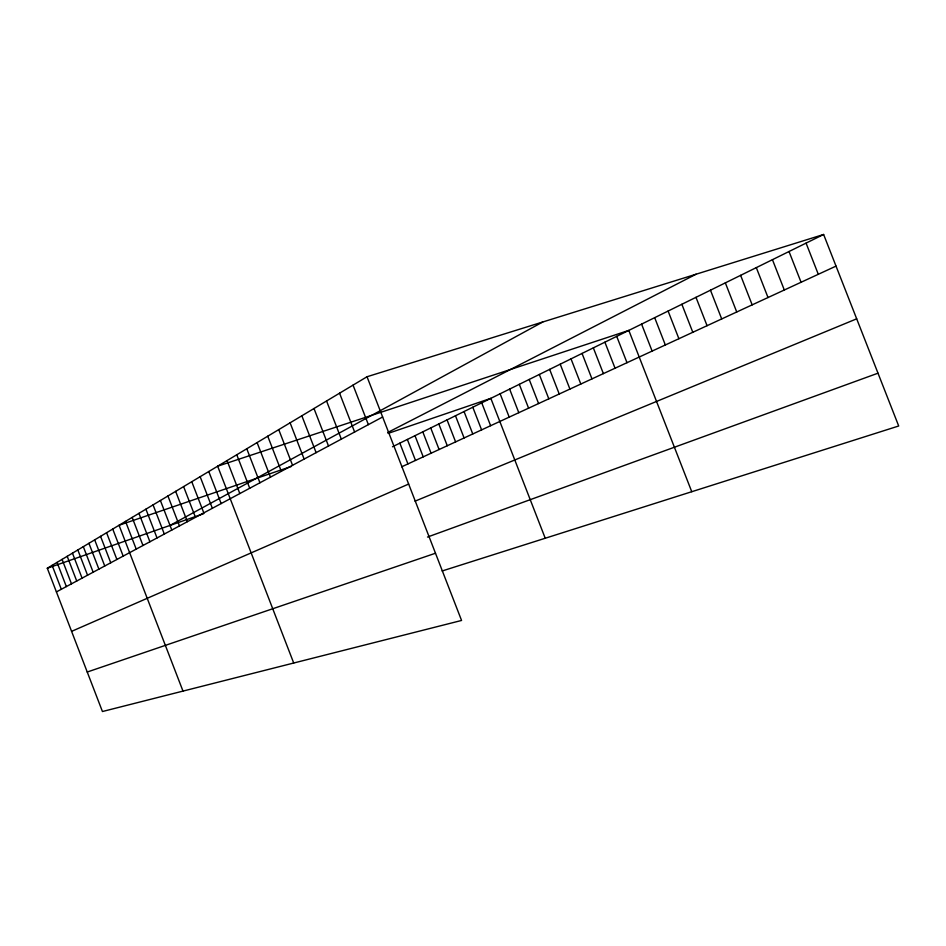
<?xml version="1.0" encoding="UTF-8"?>
<svg xmlns="http://www.w3.org/2000/svg" width="946" height="946" viewBox="0 0 946 946"><rect width="100%" height="100%" fill="white"/><g stroke="black" fill="none" stroke-linecap="round" stroke-linejoin="round"><path stroke-width="1.42" d="M367.024 376.745L461.565 620.458L102.44 711.522L47.3 568.239L367.024 376.745L823.623 234.478L898.7 425.996L442.137 570.982M170.114 525.385L542.779 321.983M56.405 591.912L382.633 416.985M387.765 432.476L696.067 274.222M392.484 446.772L823.623 234.478M401.719 466.792L836.028 266.11M71.589 631.36L408.648 484.056M415.046 501.155L856.686 318.826M427.509 537.044L877.994 373.185M47.3 568.239L203.757 513.654M291.451 466.413L119.054 525.255L182.992 691.1M388.108 433.41L490.832 398.349L545.227 538.239M87.233 672.027L435.491 553.233M806.075 243.122L818.302 274.305M789.023 251.518L801.073 282.263M772.444 259.677L784.317 290.008M756.315 267.623L768.022 297.541M740.623 275.345L752.165 304.86M725.346 282.866L736.733 311.991M710.47 290.197L721.703 318.932M695.984 297.328L707.064 325.696M681.865 304.281L692.803 332.294M668.101 311.057L678.897 338.715M654.679 317.667L665.345 344.983M641.589 324.111L652.125 351.084M691.751 491.707L628.818 330.402L217.651 466.201L293.709 663.016M616.721 336.362L626.997 362.696M604.896 342.18L615.054 368.219M593.343 347.868L603.382 373.611M582.05 353.426L591.971 378.885M571.017 358.865L580.82 384.041M560.221 364.186L569.918 389.078M549.65 369.378L559.24 394.009M539.326 374.474L548.81 398.834M529.204 379.452L538.593 403.552M519.307 384.324L528.589 408.164M509.622 389.09L518.798 412.693M500.127 393.773L509.208 417.127M481.727 402.83L490.619 425.712M472.799 407.229L481.597 429.886M464.048 411.534L472.764 433.966M455.475 415.755L464.096 437.974M447.056 419.894L455.605 441.888M438.814 423.962L447.269 445.743M430.726 427.947L439.098 449.516M422.791 431.849L431.08 453.229M414.998 435.692L423.217 456.859M407.359 439.452L415.495 460.43M399.851 443.142L407.915 463.93M353.047 385.117L368.372 424.636M339.567 393.193L354.62 432.015M326.559 400.986L341.34 439.133M313.989 408.506L328.51 446.004M301.845 415.779L316.118 452.649M290.103 422.815L304.139 459.07M278.739 429.614L292.551 465.29M267.742 436.201L281.329 471.309M257.099 442.586L270.461 477.139M246.776 448.759L259.937 482.779M236.772 454.754L249.72 488.254M227.064 460.56L239.823 493.564M208.782 471.522L221.163 503.568M200.15 476.689L212.353 508.286M191.766 481.715L203.804 512.874M183.607 486.599L195.467 517.344M175.66 491.352L187.367 521.684M167.927 495.988L179.48 525.917M160.394 500.493L171.794 530.032M153.063 504.892L164.32 534.052M145.921 509.173L157.024 537.967M138.944 513.347L149.917 541.774M132.156 517.415L142.976 545.487M125.522 521.388L136.212 549.118M112.74 529.039L123.181 556.106M106.579 532.728L116.89 559.476M100.56 536.335L110.753 562.775M94.683 539.859L104.746 565.992M88.936 543.3L98.892 569.137M83.319 546.658L93.157 572.212M77.832 549.945L87.552 575.215M72.464 553.162L82.077 578.148M67.201 556.307L76.721 581.021M62.069 559.382L71.482 583.836M57.044 562.397L66.35 586.579M52.125 565.341L61.324 589.275"/></g></svg>
